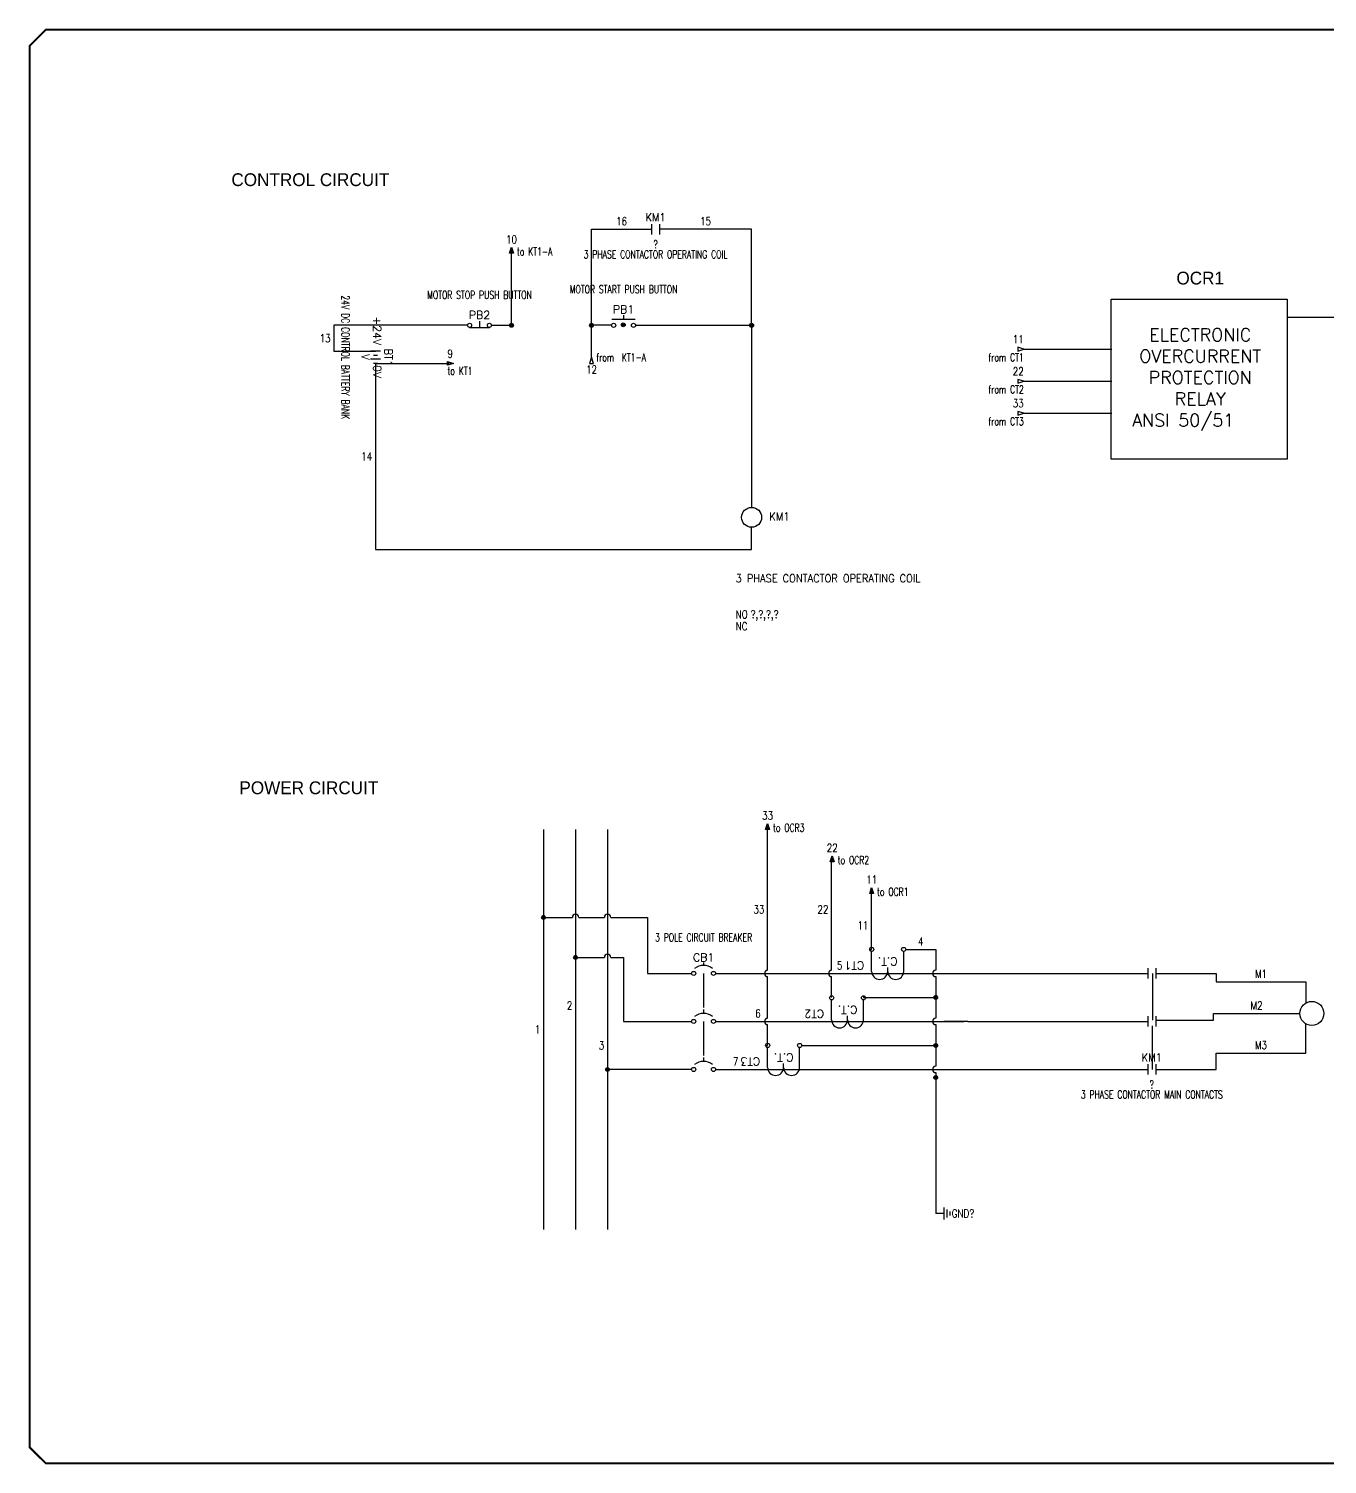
# Model space of a CAD drawing. Extents: x -0.5 to 32.9, y 0.1 to 22.5.
# Drawn here: x -0.54 to 19.74, y 0.08 to 22.51 of the extents above; entities that cross this region are included whole.
import ezdxf
from ezdxf.enums import TextEntityAlignment as Align

# ---------------------------------------------------------------- set-up
doc = ezdxf.new("R2010")
doc.units = 0
doc.header["$MEASUREMENT"] = 0
doc.linetypes.add('HIDDEN2', pattern=[0.1875, 0.125, -0.0625])
for name, color, linetype in [('DESC', 150, 'Continuous'), ('DESCCHILD', 20, 'Continuous'), ('LAYER_1', 160, 'Continuous'), ('LINK', 9, 'Continuous'), ('MISC', 7, 'Continuous'), ('SYMS', 7, 'Continuous'), ('TAGS', 150, 'Continuous'), ('TERMS', 123, 'Continuous'), ('TITLE', 7, 'Continuous'), ('WIREFIXED', 7, 'Continuous'), ('WIRENO', 72, 'Continuous'), ('WIREREF', 52, 'Continuous'), ('WIREREF_DEST', 52, 'Continuous'), ('WIRES', 7, 'Continuous'), ('XREF', 7, 'Continuous'), ('XREFCHILD', 134, 'Continuous')]:
    doc.layers.add(name, color=color, linetype=linetype)
doc.styles.add('ITALIC', font='ITALIC')
doc.styles.add('SIMPLEX', font='SIMPLEX')
doc.styles.add('WD', font='romans.shx')

# ---------------------------------------------------------------- blocks, each defined once
blk = doc.blocks.new('NO_NUM_acade_title')
at = {"layer": 'TITLE', "const_width": 0.0312}
blk.add_lwpolyline([(30.594, 0.281), (30.594, 22.177), (30.344, 22.427), (0.281, 22.427), (0.031, 22.177), (0.031, 0.281), (0.281, 0.031), (30.344, 0.031)], close=True, dxfattribs=at)
at = {"layer": 'TITLE', "color": 1, "style": 'ITALIC'}
for tag, height, p in [('TITLE#1', 0.125, (32.156, 3.406)), ('TITLE#2', 0.125, (32.156, 3.204)), ('TITLE#3', 0.125, (32.156, 3.001)), ('TITLE#4', 0.125, (32.156, 2.799)), ('DWG#', 0.2, (32.156, 0.826))]:
    blk.add_attdef(tag, text='', height=height, dxfattribs=at).set_placement(p, align=Align.CENTER)
at = {"layer": 'TITLE', "color": 1, "style": 'SIMPLEX'}
blk.add_attdef('CAD#', (30.826, 1.958), '', height=0.0938, rotation=90, dxfattribs=at)
at = {"layer": 'TITLE', "color": 1}
for tag, p, height, style in [('ENGINEER', (31.237, 1.958), 0.0938, 'ITALIC'), ('CHKDBY', (32.424, 1.958), 0.0938, 'ITALIC'), ('JOB#', (31.464, 1.644), 0.0938, 'SIMPLEX'), ('DRAWNBY', (32.494, 1.644), 0.0938, 'ITALIC'), ('SCALE', (31.353, 1.344), 0.0938, 'SIMPLEX'), ('DATE', (32.408, 1.344), 0.0938, 'SIMPLEX'), ('SHTS', (32.532, 0.25), 0.2, 'ITALIC')]:
    blk.add_attdef(tag, p, '', height=height, dxfattribs=dict(at, style=style))
at = {"layer": 'TITLE', "color": 1, "style": 'ITALIC'}
blk.add_attdef('SH#', text='', height=0.2, dxfattribs=at).set_placement((31.881, 0.25), align=Align.RIGHT)
at = {"layer": 'TITLE', "color": 7, "flags": 9}
blk.add_attdef('WD_TB', (31.219, 0.031), '', height=0.125, dxfattribs=at)
blk = doc.blocks.new('HMS21')
at = {"linetype": 'Continuous'}
for p, q in [((-0.062, 0.08), (-0.062, -0.08)), ((0.062, 0.08), (0.062, -0.08))]:
    blk.add_line(p, q, dxfattribs=at)
at = {"style": 'WD'}
for tag, width, p in [('INST', 0.7, (0, 0.451)), ('TAG2', 0.9, (0, 0.125)), ('LOC', 0.7, (0, 0.281)), ('XREF', 0.7, (0, -0.297)), ('DESC1', 0.7, (0, -0.454)), ('DESC2', 0.7, (0, -0.61)), ('DESC3', 0.7, (0, -0.766))]:
    blk.add_attdef(tag, text='', height=0.125, dxfattribs=dict(at, width=width)).set_placement(p, align=Align.CENTER)
for tag, p, height, flags in [('X4TERM01', (-0.062, 0), 0.0125, 1), ('X1TERM02', (0.062, 0), 0.0125, 1), ('FAMILY', (0.097, 0.053), 0.01, 9), ('CONTACT', (0.097, 0.036), 0.01, 1)]:
    blk.add_attdef(tag, p, '', height=height, dxfattribs=dict(at, flags=flags))
for tag, p in [('X2LINK', (0, 0.125)), ('X8LINK', (0, -0.125))]:
    blk.add_attdef(tag, p, '', height=0.01, dxfattribs=at)
at = {"linetype": 'Continuous', "style": 'WD', "flags": 8}
blk.add_attdef('TERM01', text='', height=0.125, dxfattribs=at).set_placement((-0.125, -0.031), align=Align.TOP_RIGHT)
blk.add_attdef('TERM02', text='', height=0.125, dxfattribs=at).set_placement((0.125, -0.031), align=Align.TOP_LEFT)
blk = doc.blocks.new('HCB1')
blk.add_line((0, 0.173), (0, 0.126))
for centre in [(-0.155, 0), (0.155, 0)]:
    blk.add_circle(centre, 0.0322)
blk.add_arc((0, -0.109), 0.234, 53.1301, 126.8699)
at = {"style": 'WD', "width": 0.7}
for tag, p in [('INST', (0, 0.826)), ('LOC', (0, 0.656)), ('DESC1', (0, 0.5)), ('DESC2', (0, 0.344)), ('RATING1', (0, -0.188)), ('XREF', (0, -0.344))]:
    blk.add_attdef(tag, text='', height=0.125, dxfattribs=at).set_placement(p, align=Align.CENTER)
at = {"style": 'WD'}
blk.add_attdef('TAG1', text='', height=0.125, dxfattribs=at).set_placement((0, 0.188), align=Align.CENTER)
for tag, p in [('X2LINK', (0, 0.219)), ('X8LINK', (0, 0))]:
    blk.add_attdef(tag, p, '', height=0.01, dxfattribs=at)
for tag, p, height, flags in [('X4TERM01', (-0.188, 0), 0.0125, 1), ('X1TERM02', (0.188, 0), 0.0125, 1), ('FAMILY', (0.205, 0.152), 0.01, 9), ('CONTACT', (0.205, 0.133), 0.01, 9)]:
    blk.add_attdef(tag, p, '', height=height, dxfattribs=dict(at, flags=flags))
at = {"linetype": 'Continuous', "style": 'WD', "flags": 9}
for tag, p in [('ASSYCODE', (0.219, 0.062)), ('MFG', (0.228, 0.089)), ('CAT', (0.23, 0.108))]:
    blk.add_attdef(tag, text='', height=0.01, dxfattribs=at).set_placement(p, align=Align.CENTER)
at = {"linetype": 'Continuous', "style": 'WD', "flags": 8}
blk.add_attdef('TERM01', text='', height=0.125, dxfattribs=at).set_placement((-0.25, -0.031), align=Align.TOP_RIGHT)
blk.add_attdef('TERM02', text='', height=0.125, dxfattribs=at).set_placement((0.25, -0.031), align=Align.TOP_LEFT)
blk = doc.blocks.new('HCB2')
at = {"linetype": 'HIDDEN2'}
blk.add_line((0, 0.187), (0, 0.141), dxfattribs=at)
for centre in [(-0.155, 0), (0.155, 0)]:
    blk.add_circle(centre, 0.0322)
blk.add_arc((0, -0.109), 0.234, 53.1301, 126.8699)
at = {"style": 'WD', "width": 0.7}
for tag, p in [('INST', (0, 0.863)), ('LOC', (0, 0.693)), ('DESC1', (0, 0.537)), ('DESC2', (0, 0.38)), ('RATING1', (0, -0.188)), ('XREF', (0, -0.344))]:
    blk.add_attdef(tag, text='', height=0.125, dxfattribs=at).set_placement(p, align=Align.CENTER)
at = {"style": 'WD'}
blk.add_attdef('TAG2', text='', height=0.125, dxfattribs=at).set_placement((0, 0.224), align=Align.CENTER)
for tag, p in [('X2LINK', (0, 0.219)), ('X8LINK', (0, 0))]:
    blk.add_attdef(tag, p, '', height=0.01, dxfattribs=at)
for tag, p, height, flags in [('X4TERM01', (-0.188, 0), 0.0125, 1), ('FAMILY', (0.054, 0.183), 0.01, 9), ('CONTACT', (0.054, 0.159), 0.01, 9), ('X1TERM02', (0.188, 0), 0.0125, 1)]:
    blk.add_attdef(tag, p, '', height=height, dxfattribs=dict(at, flags=flags))
at = {"linetype": 'Continuous', "style": 'WD', "flags": 8}
blk.add_attdef('TERM01', text='', height=0.125, dxfattribs=at).set_placement((-0.25, -0.031), align=Align.TOP_RIGHT)
blk.add_attdef('TERM02', text='', height=0.125, dxfattribs=at).set_placement((0.25, -0.031), align=Align.TOP_LEFT)
blk = doc.blocks.new('WDDOT')
for radius in [0.03, 0.0187, 0.00929]:
    blk.add_circle((0, 0), radius)
blk = doc.blocks.new('HMO13')
blk.add_circle((0, 0), 0.188)
at = {"style": 'WD'}
for tag, p, width in [('INST', (0.381, 0.403), 0.7), ('LOC', (0.381, 0.234), 0.7), ('TAG1', (0.375, 0.077), 0.9), ('DESC1', (0.376, -0.079), 0.9), ('DESC2', (0.376, -0.235), 0.9), ('RATING3', (0.375, -0.548), 0.8), ('DESC3', (0.376, -0.391), 0.9), ('RATING4', (0.375, -0.704), 0.8), ('WDTAGALT', (0.375, -0.875), 0.7)]:
    blk.add_attdef(tag, p, '', height=0.125, dxfattribs=dict(at, width=width))
at = {"style": 'WD', "width": 0.8}
blk.add_attdef('RATING1', text='', height=0.1, dxfattribs=at).set_placement((0, 0), align=Align.CENTER)
at = {"style": 'WD', "flags": 1}
for tag, p in [('X4TERM02', (-0.188, 0)), ('X0TERM01', (-0.094, 0.162)), ('X0TERM03', (-0.094, -0.162)), ('X0TERM04', (0.133, -0.133))]:
    blk.add_attdef(tag, p, '', height=0.0125, dxfattribs=at)
at = {"linetype": 'Continuous', "style": 'WD', "flags": 9}
blk.add_attdef('ASSYCODE', text='', height=0.01, dxfattribs=at).set_placement((0, 0.125), align=Align.CENTER)
at = {"style": 'WD', "flags": 9}
blk.add_attdef('FAMILY', text='', height=0.01, dxfattribs=at).set_placement((-0.005, 0.17), align=Align.CENTER)
at = {"linetype": 'Continuous', "style": 'WD', "flags": 1}
for tag, p in [('MFG', (0, 0.14)), ('CAT', (0, 0.159))]:
    blk.add_attdef(tag, text='', height=0.01, dxfattribs=at).set_placement(p, align=Align.MIDDLE)
at = {"style": 'WD', "width": 0.8}
blk.add_attdef('RATING2', text='', height=0.1, dxfattribs=at).set_placement((0, -0.031), align=Align.TOP_CENTER)
blk = doc.blocks.new('HPB11')
for p, q in [((-0.185, 0.094), (0.18, 0.094)), ((0, 0.156), (0, 0.094))]:
    blk.add_line(p, q)
for centre in [(-0.155, 0), (0.155, 0)]:
    blk.add_circle(centre, 0.0322)
at = {"style": 'WD', "width": 0.7}
for tag, p in [('INST', (0, 0.826)), ('LOC', (0, 0.656)), ('DESC1', (0, 0.5)), ('DESC2', (0, 0.344)), ('XREF', (0, -0.219))]:
    blk.add_attdef(tag, text='', height=0.125, dxfattribs=at).set_placement(p, align=Align.CENTER)
at = {"style": 'WD'}
blk.add_attdef('TAG1', text='', height=0.125, dxfattribs=at).set_placement((0, 0.188), align=Align.CENTER)
for tag, p in [('X2LINK', (0, 0.219)), ('X8LINK', (0, 0))]:
    blk.add_attdef(tag, p, '', height=0.01, dxfattribs=at)
for tag, p, height, flags in [('X4TERM01', (-0.188, 0), 0.0125, 1), ('X1TERM02', (0.188, 0), 0.0125, 1), ('FAMILY', (0.205, 0.152), 0.01, 9), ('CONTACT', (0.205, 0.136), 0.01, 1)]:
    blk.add_attdef(tag, p, '', height=height, dxfattribs=dict(at, flags=flags))
at = {"linetype": 'Continuous', "style": 'WD', "flags": 9}
for tag, p in [('ASSYCODE', (0.23, 0.071)), ('MFG', (0.228, 0.089)), ('CAT', (0.23, 0.108))]:
    blk.add_attdef(tag, text='', height=0.01, dxfattribs=at).set_placement(p, align=Align.CENTER)
at = {"linetype": 'Continuous', "style": 'WD', "flags": 8}
blk.add_attdef('TERM01', text='', height=0.125, dxfattribs=at).set_placement((-0.25, -0.031), align=Align.TOP_RIGHT)
blk.add_attdef('TERM02', text='', height=0.125, dxfattribs=at).set_placement((0.25, -0.031), align=Align.TOP_LEFT)
blk = doc.blocks.new('HPB12')
for p, q in [((0, 0.065), (0, -0.033)), ((-0.156, -0.033), (0.156, -0.033))]:
    blk.add_line(p, q)
for centre in [(-0.155, 0), (0.155, 0)]:
    blk.add_circle(centre, 0.0322)
at = {"style": 'WD', "width": 0.7}
for tag, p in [('INST', (0, 0.738)), ('LOC', (0, 0.568)), ('DESC1', (0, 0.412)), ('DESC2', (0, 0.255)), ('XREF', (0, -0.232))]:
    blk.add_attdef(tag, text='', height=0.125, dxfattribs=at).set_placement(p, align=Align.CENTER)
at = {"style": 'WD'}
blk.add_attdef('TAG1', text='', height=0.125, dxfattribs=at).set_placement((0, 0.099), align=Align.CENTER)
for tag, p, height, flags in [('X4TERM01', (-0.188, 0), 0.0125, 1), ('FAMILY', (0.054, 0.058), 0.01, 9), ('CONTACT', (0.054, 0.042), 0.01, 9), ('X1TERM02', (0.188, 0), 0.0125, 1)]:
    blk.add_attdef(tag, p, '', height=height, dxfattribs=dict(at, flags=flags))
for tag, p in [('X2LINK', (0, 0.125)), ('X8LINK', (0, -0.094))]:
    blk.add_attdef(tag, p, '', height=0.01, dxfattribs=at)
at = {"linetype": 'Continuous', "style": 'WD', "flags": 9}
for tag, p in [('MFG', (0.076, -0.006)), ('CAT', (0.076, 0.017)), ('ASSYCODE', (0.076, -0.022))]:
    blk.add_attdef(tag, text='', height=0.01, dxfattribs=at).set_placement(p, align=Align.CENTER)
at = {"linetype": 'Continuous', "style": 'WD', "flags": 8}
blk.add_attdef('TERM01', text='', height=0.125, dxfattribs=at).set_placement((-0.25, -0.031), align=Align.TOP_RIGHT)
blk.add_attdef('TERM02', text='', height=0.125, dxfattribs=at).set_placement((0.25, -0.031), align=Align.TOP_LEFT)
blk = doc.blocks.new('HBA1')
for p, q in [((-0.094, 0.031), (-0.094, -0.031)), ((-0.031, 0.078), (-0.031, -0.078)), ((0.031, 0.031), (0.031, -0.031)), ((0.094, 0.078), (0.094, -0.078))]:
    blk.add_line(p, q)
at = {"style": 'WD'}
for tag, width, p in [('INST', 0.7, (0.006, 0.466)), ('TAG1', 0.9, (0, 0.14)), ('LOC', 0.7, (0.006, 0.296)), ('RATING1', 0.9, (0.006, -0.219)), ('DESC1', 0.7, (0, -0.375)), ('DESC2', 0.7, (0, -0.531))]:
    blk.add_attdef(tag, text='', height=0.125, dxfattribs=dict(at, width=width)).set_placement(p, align=Align.CENTER)
at = {"linetype": 'Continuous', "style": 'WD'}
blk.add_attdef('TERM01', text='', height=0.125, dxfattribs=at).set_placement((-0.122, 0.09), align=Align.TOP_RIGHT)
at = {"style": 'WD', "flags": 1}
for tag, p in [('X4TERM01', (-0.094, 0)), ('X1TERM02', (0.094, 0))]:
    blk.add_attdef(tag, p, '', height=0.0125, dxfattribs=at)
at = {"linetype": 'Continuous', "style": 'WD', "flags": 9}
blk.add_attdef('ASSYCODE', text='', height=0.01, dxfattribs=at).set_placement((0.001, 0.059), align=Align.CENTER)
at = {"style": 'WD', "flags": 9}
blk.add_attdef('FAMILY', text='', height=0.01, dxfattribs=at).set_placement((-0.005, 0.107), align=Align.CENTER)
at = {"linetype": 'Continuous', "style": 'WD', "flags": 1}
for tag, p in [('MFG', (0, 0.078)), ('CAT', (0, 0.097))]:
    blk.add_attdef(tag, text='', height=0.01, dxfattribs=at).set_placement(p, align=Align.MIDDLE)
at = {"linetype": 'Continuous', "style": 'WD'}
blk.add_attdef('TERM02', text='', height=0.125, dxfattribs=at).set_placement((0.122, 0.09), align=Align.TOP_LEFT)
blk = doc.blocks.new('VMS1')
blk.add_circle((0, 0), 0.156)
at = {"style": 'WD'}
for tag, p, width in [('INST', (0.281, 0.328), 0.7), ('LOC', (0.281, 0.141), 0.7), ('TAG1', (0.278, -0.047), 0.9), ('DESC1', (-0.249, -1.015), 0.9), ('DESC2', (-0.249, -1.203), 0.9), ('DESC3', (-0.249, -1.39), 0.9)]:
    blk.add_attdef(tag, p, '', height=0.125, dxfattribs=dict(at, width=width))
at = {"style": 'WD', "flags": 8}
blk.add_attdef('TERM01', text='', height=0.125, dxfattribs=at).set_placement((-0.031, 0.181), align=Align.RIGHT)
at = {"style": 'WD', "flags": 1}
for tag, p in [('X2TERM01', (0, 0.156)), ('X8TERM02', (0, -0.156))]:
    blk.add_attdef(tag, p, '', height=0.0125, dxfattribs=at)
at = {"style": 'WD', "flags": 8}
blk.add_attdef('TERM02', text='', height=0.125, dxfattribs=at).set_placement((-0.031, -0.178), align=Align.TOP_RIGHT)
at = {"style": 'WD', "flags": 9}
for tag, p in [('ASSYCODE', (-0.224, -0.12)), ('FAMILY', (-0.219, -0.066))]:
    blk.add_attdef(tag, text='', height=0.01, dxfattribs=at).set_placement(p, align=Align.CENTER)
for tag, p in [('MFG', (-0.221, -0.099)), ('CAT', (-0.221, -0.084))]:
    blk.add_attdef(tag, text='', height=0.01, dxfattribs=at).set_placement(p, align=Align.MIDDLE)
at = {"style": 'WD', "width": 0.8, "flags": 8}
for tag, p in [('NO', (-0.249, -1.578)), ('XREFNO', (-0.016, -1.578)), ('NC', (-0.249, -1.765)), ('XREFNC', (-0.016, -1.765))]:
    blk.add_attdef(tag, p, '', height=0.125, dxfattribs=at)
blk = doc.blocks.new('HXF1CT')
for p, q in [((-0.25, 0.344), (-0.25, 0.032)), ((0, 0.344), (0, 0.281)), ((0.25, 0.344), (0.25, 0.032))]:
    blk.add_line(p, q)
for centre in [(-0.249, 0), (0.249, 0)]:
    blk.add_circle(centre, 0.0322)
for centre in [(-0.125, 0.344), (0.125, 0.344)]:
    blk.add_arc(centre, 0.125, 0, 180)
at = {"style": 'WD', "width": 0.7}
for tag, p in [('INST', (-0.388, 0.577)), ('LOC', (-0.388, 0.408)), ('DESC1', (-0.388, 0.252)), ('DESC2', (-0.388, 0.095))]:
    blk.add_attdef(tag, text='', height=0.125, dxfattribs=at).set_placement(p, align=Align.RIGHT)
at = {"style": 'WD'}
blk.add_attdef('TYPE', text='', height=0.125, dxfattribs=at).set_placement((0, 0.125), align=Align.CENTER)
blk.add_attdef('TAG1', (0.368, 0.188), '', height=0.125, dxfattribs=at)
for tag, p, height, flags in [('X4TERM01', (-0.281, 0), 0.0125, 1), ('X1TERM02', (0.281, 0), 0.0125, 1), ('FAMILY', (0.304, 0.191), 0.01, 9), ('X8TERM01', (-0.249, -0.032), 0.0125, 1), ('X8TERM02', (0.249, -0.032), 0.0125, 1)]:
    blk.add_attdef(tag, p, '', height=height, dxfattribs=dict(at, flags=flags))
at = {"linetype": 'Continuous', "style": 'WD', "flags": 9}
for tag, p in [('ASSYCODE', (0.328, 0.125)), ('MFG', (0.327, 0.143)), ('CAT', (0.329, 0.162))]:
    blk.add_attdef(tag, text='', height=0.01, dxfattribs=at).set_placement(p, align=Align.CENTER)
at = {"style": 'WD', "width": 0.7}
blk.add_attdef('RATING1', (0.368, 0.031), '', height=0.125, dxfattribs=at)
at = {"linetype": 'Continuous', "style": 'WD', "flags": 8}
for tag, p in [('TERM01', (-0.188, -0.031)), ('TERM02', (0.328, -0.031))]:
    blk.add_attdef(tag, text='', height=0.125, dxfattribs=at).set_placement(p, align=Align.TOP_LEFT)
blk = doc.blocks.new('HGND2')
for p, q in [((0.125, 0), (0, 0)), ((0.125, 0.09375), (0.125, -0.09375)), ((0.171875, 0.0625), (0.171875, -0.0625)), ((0.21875, 0.03125), (0.21875, -0.03125))]:
    blk.add_line(p, q)
at = {"style": 'WD', "width": 0.8}
for tag, p in [('INST', (0.25, 0.3125)), ('TAG1', (0.25, 0)), ('LOC', (0.25, 0.15625)), ('DESC1', (0.25, -0.15625)), ('DESC2', (0.25, -0.3125))]:
    blk.add_attdef(tag, text='', height=0.125, dxfattribs=at).set_placement(p, align=Align.MIDDLE_LEFT)
at = {"style": 'WD', "flags": 1}
for tag in ['ASSYCODE', 'CAT', 'X4TERM01', 'MFG', 'FAMILY']:
    blk.add_attdef(tag, (0, 0), '', height=0.01, dxfattribs=at)
blk = doc.blocks.new('HA1S2')
for points in [[(0, 0), (-0.031, 0), (0, 0.094), (0.031, 0), (0, 0)], [(-0.016, 0.011), (0.016, 0.011), (0, 0.058), (-0.016, 0.011)]]:
    blk.add_lwpolyline(points)
at = {"style": 'WD', "width": 0.8, "flags": 8}
blk.add_attdef('WIRENO', text='', height=0.125, dxfattribs=at).set_placement((0, 0.153), align=Align.CENTER)
at = {"style": 'WD', "flags": 1}
for tag, p in [('X8TERM01', (0, 0)), ('SIGCODE', (0.026, 0.066))]:
    blk.add_attdef(tag, p, '', height=0.01, dxfattribs=at)
at = {"style": 'WD', "width": 0.7}
for tag, p in [('XREF', (0.084, -0.036)), ('DESC1', (0.084, -0.211))]:
    blk.add_attdef(tag, p, '', height=0.125, dxfattribs=at)
blk = doc.blocks.new('HA1D3')
blk.add_lwpolyline([(-0.094, 0), (-0.094, -0.031), (0, 0), (-0.094, 0.031), (-0.094, 0)])
at = {"style": 'WD', "width": 0.8, "flags": 8}
blk.add_attdef('WIRENO', text='', height=0.125, dxfattribs=at).set_placement((0, 0.094), align=Align.RIGHT)
at = {"style": 'WD', "flags": 1}
blk.add_attdef('SIGCODE', text='', height=0.01, dxfattribs=at).set_placement((-0.02, 0.047), align=Align.RIGHT)
blk.add_attdef('X1TERM01', (0, 0), '', height=0.01, dxfattribs=at)
at = {"style": 'WD', "width": 0.7}
for tag, p in [('XREF', (0, -0.188)), ('DESC1', (0, -0.375))]:
    blk.add_attdef(tag, text='', height=0.125, dxfattribs=at).set_placement(p, align=Align.RIGHT)
blk = doc.blocks.new('HA1S1')
for points in [[(0, 0), (0, 0.031), (0.094, 0), (0, -0.031), (0, 0)], [(0.011, 0.016), (0.011, -0.016), (0.058, 0), (0.011, 0.016)]]:
    blk.add_lwpolyline(points)
at = {"style": 'WD', "flags": 1}
for tag, p in [('SIGCODE', (-0.02, 0.047)), ('X4TERM01', (0, 0))]:
    blk.add_attdef(tag, p, '', height=0.01, dxfattribs=at)
at = {"style": 'WD', "width": 0.8, "flags": 8}
blk.add_attdef('WIRENO', (0, 0.087), '', height=0.125, dxfattribs=at)
at = {"style": 'WD', "width": 0.7}
for tag, p in [('XREF', (0, -0.181)), ('DESC1', (0, -0.356))]:
    blk.add_attdef(tag, p, '', height=0.125, dxfattribs=at)
blk = doc.blocks.new('WD_WNV')
at = {"linetype": 'Continuous', "style": 'WD', "width": 0.8}
blk.add_attdef('WIRENO', text='', height=0.125, dxfattribs=at).set_placement((-0.05, 0), align=Align.MIDDLE_RIGHT)
at = {"style": 'WD', "flags": 1}
for tag, p in [('W01USER', (-0.062, 0.094)), ('W02USER', (-0.062, 0.086)), ('W03USER', (-0.062, 0.078)), ('W04USER', (-0.062, 0.07)), ('W05USER', (-0.062, 0.062)), ('W06USER', (-0.062, 0.055)), ('W07USER', (-0.062, 0.047)), ('W08USER', (-0.062, 0.039)), ('W09USER', (-0.062, 0.031)), ('W10USER', (-0.062, 0.023))]:
    blk.add_attdef(tag, text='', height=0.005, dxfattribs=at).set_placement(p, align=Align.CENTER)
blk = doc.blocks.new('HA1D4')
blk.add_lwpolyline([(0, -0.094), (0.031, -0.094), (0, 0), (-0.031, -0.094), (0, -0.094)])
at = {"style": 'WD', "width": 0.7}
for tag, p in [('DESC1', (0.074, 0.125)), ('XREF', (0.074, -0.062))]:
    blk.add_attdef(tag, p, '', height=0.125, dxfattribs=at)
at = {"style": 'WD', "flags": 1}
for tag, p in [('X2TERM01', (0, 0)), ('SIGCODE', (0.035, -0.083))]:
    blk.add_attdef(tag, p, '', height=0.01, dxfattribs=at)
at = {"style": 'WD', "width": 0.8, "flags": 8}
blk.add_attdef('WIRENO', text='', height=0.125, dxfattribs=at).set_placement((0, -0.254), align=Align.CENTER)
blk = doc.blocks.new('WD_WNH')
at = {"linetype": 'Continuous', "style": 'WD', "width": 0.8}
blk.add_attdef('WIRENO', text='', height=0.125, dxfattribs=at).set_placement((0, 0.062), align=Align.CENTER)
at = {"style": 'WD', "flags": 1}
for tag, p in [('W01USER', (0, 0.078)), ('W02USER', (0, 0.07)), ('W03USER', (0, 0.062)), ('W04USER', (0, 0.055)), ('W05USER', (0, 0.047)), ('W06USER', (0, 0.039)), ('W07USER', (0, 0.031)), ('W08USER', (0, 0.023)), ('W09USER', (0, 0.016)), ('W10USER', (0, 0.008))]:
    blk.add_attdef(tag, text='', height=0.005, dxfattribs=at).set_placement(p, align=Align.CENTER)

msp = doc.modelspace()

# ---------------------------------------------------------------- linework, layer by layer
msp.add_lwpolyline([(16.363, 18.284), (19.113, 18.284), (19.113, 15.784), (16.363, 15.784)], close=True)
at = {"layer": 'LINK'}
for points in [[(10, 7.75), (10, 7.219)], [(17.011, 7.75), (17.011, 7.019)], [(10, 7), (10, 6.469)], [(17.004, 6.93), (17.004, 6.25)]]:
    msp.add_lwpolyline(points, dxfattribs=at)
at = {"layer": 'WIRES'}
for p, q in [((8.25, 17.875), (8.25, 19.375)), ((8.25, 19.375), (9.188, 19.375)), ((10.75, 19.375), (9.312, 19.375)), ((10.75, 17.875), (10.75, 19.375)), ((7, 17.875), (7, 19)), ((19.113, 18), (22.594, 18)), ((6.312, 17.875), (4.225, 17.875)), ((4.225, 17.875), (4.225, 17.469)), ((6.688, 17.875), (7, 17.875)), ((8.25, 17.375), (8.25, 17.875)), ((8.562, 17.875), (8.25, 17.875)), ((8.938, 17.875), (9.75, 17.875)), ((9.75, 17.875), (10.75, 17.875)), ((10.75, 17.875), (10.75, 16.453)), ((15, 17.5), (16.375, 17.5)), ((4.225, 17.469), (4.875, 17.469)), ((4.875, 17.281), (4.875, 14.375)), ((4.875, 17.281), (6, 17.281)), ((15, 17), (16.375, 17)), ((10.75, 16.453), (10.75, 15.031)), ((15, 16.5), (16.375, 16.5)), ((10.75, 14.547), (10.75, 14.719)), ((4.875, 14.375), (10.75, 14.375)), ((10.75, 14.375), (10.75, 14.547)), ((7.5, 10), (7.5, 3.75)), ((8, 10), (8, 3.75)), ((8.5, 10), (8.5, 3.75)), ((11, 7.8), (11, 10)), ((12, 7.8), (12, 9.5)), ((12.625, 8.125), (12.625, 9)), ((7.5, 8.625), (7.95, 8.625)), ((8.05, 8.625), (8.45, 8.625)), ((8.55, 8.625), (9.125, 8.625)), ((9.125, 8.625), (9.125, 7.75)), ((12.594, 8.125), (12.625, 8.125)), ((13.156, 8.125), (13.625, 8.125)), ((13.625, 8.125), (13.625, 7.8)), ((8, 8), (8.45, 8)), ((8.55, 8), (8.75, 8)), ((8.75, 8), (8.75, 7)), ((9.125, 7.75), (9.812, 7.75)), ((10.188, 7.75), (14.062, 7.75)), ((11, 7.05), (11, 7.7)), ((12, 7.375), (12, 7.7)), ((13.625, 7.7), (13.625, 7.05)), ((14, 7.75), (15.469, 7.75)), ((15.469, 7.75), (16.938, 7.75)), ((17.062, 7.75), (18.008, 7.75)), ((18.008, 7.75), (18.008, 7.619)), ((12.498, 7.401), (12.498, 7.375)), ((18.008, 7.619), (19.406, 7.619)), ((19.406, 7.619), (19.406, 7.287)), ((12.498, 7.375), (13.625, 7.375)), ((8.75, 7), (9.812, 7)), ((10.188, 7), (11.844, 7)), ((11.75, 7), (12.5, 7)), ((12.406, 7), (14.062, 7)), ((14.125, 7), (13.75, 7)), ((14.125, 7), (16.938, 7)), ((17.062, 7.019), (17.962, 7.019)), ((17.962, 7.019), (17.962, 7.125)), ((17.962, 7.125), (19.312, 7.125)), ((19.406, 6.506), (19.406, 6.963)), ((11, 6.625), (11, 6.95)), ((13.625, 6.95), (13.625, 6.3)), ((10.969, 6.625), (11, 6.625)), ((11.531, 6.625), (13.625, 6.625)), ((18.005, 6.25), (18.005, 6.506)), ((18.005, 6.506), (19.406, 6.506)), ((9.812, 6.25), (8.5, 6.25)), ((10.188, 6.25), (10.969, 6.25)), ((10.875, 6.25), (11.625, 6.25)), ((11.531, 6.25), (14.062, 6.25)), ((13.625, 6.2), (13.625, 6.062)), ((13.625, 6.125), (13.625, 5.062)), ((14, 6.25), (15.469, 6.25)), ((15.469, 6.25), (16.938, 6.25)), ((17.062, 6.25), (18.005, 6.25)), ((13.625, 5.062), (13.625, 4))]:
    msp.add_line(p, q, dxfattribs=at)
for centre, start, end in [((8, 8.625), 0, 180), ((8.5, 8.625), 0, 180), ((8.5, 8), 0, 180), ((11, 7.75), 90, 270), ((12, 7.75), 90, 270), ((13.625, 7.75), 90, 270), ((11, 7), 90, 270), ((13.625, 7), 90, 270), ((13.625, 6.25), 90, 270)]:
    msp.add_arc(centre, 0.05, start, end, dxfattribs=at)

# ---------------------------------------------------------------- block references
msp.add_blockref('NO_NUM_acade_title', (-0.556, 0.066))
at = {"layer": 'SYMS'}
ref = msp.add_blockref('HMS21', (9.25, 19.375), dxfattribs=at)
ref.add_attrib('XREF', '?', dxfattribs={"layer": 'XREFCHILD', "height": 0.125, "style": 'WD', "width": 0.7}).set_placement((9.25, 19.078), align=Align.CENTER)
ref.add_attrib('DESC1', '3 PHASE CONTACTOR OPERATING COIL', dxfattribs={"layer": 'DESCCHILD', "height": 0.125, "style": 'WD', "width": 0.7}).set_placement((9.25, 18.921), align=Align.CENTER)
ref.add_attrib('TAG2', 'KM1', dxfattribs={"layer": 'TAGS', "height": 0.125, "style": 'WD', "width": 0.9}).set_placement((9.25, 19.5), align=Align.CENTER)
ref = msp.add_blockref('HA1S2', (7, 19), dxfattribs=at)
ref.add_attrib('WIRENO', '10', dxfattribs={"layer": 'WIREREF', "height": 0.125, "style": 'WD', "width": 0.8, "flags": 8}).set_placement((7, 19.153), align=Align.CENTER)
ref.add_attrib('XREF', 'to KT1-A', (7.084, 18.964), dxfattribs={"layer": 'XREF', "height": 0.125, "style": 'WD', "width": 0.7})
ref = msp.add_blockref('HPB12', (6.5, 17.875), dxfattribs=at)
ref.add_attrib('DESC1', 'MOTOR STOP PUSH BUTTON', dxfattribs={"layer": 'DESC', "height": 0.125, "style": 'WD', "width": 0.7}).set_placement((6.5, 18.287), align=Align.CENTER)
ref.add_attrib('TAG1', 'PB2', dxfattribs={"layer": 'TAGS', "height": 0.125, "style": 'WD'}).set_placement((6.5, 17.974), align=Align.CENTER)
ref = msp.add_blockref('HPB11', (8.75, 17.875), dxfattribs=at)
ref.add_attrib('DESC1', 'MOTOR START PUSH BUTTON', dxfattribs={"layer": 'DESC', "height": 0.125, "style": 'WD', "width": 0.7}).set_placement((8.75, 18.375), align=Align.CENTER)
ref.add_attrib('TAG1', 'PB1', dxfattribs={"layer": 'TAGS', "height": 0.125, "style": 'WD'}).set_placement((8.75, 18.062), align=Align.CENTER)
ref = msp.add_blockref('HBA1', (4.875, 17.375), dxfattribs=dict(at, xscale=-1, rotation=270))
ref.add_attrib('DESC1', '24V DC CONTROL BATTERY BANK', dxfattribs={"layer": 'DESC', "height": 0.125, "rotation": 270, "style": 'WD', "width": 0.7}).set_placement((4.344, 17.375), align=Align.CENTER)
ref.add_attrib('RATING1', 'V', dxfattribs={"layer": 'MISC', "height": 0.125, "rotation": 270, "style": 'WD', "width": 0.9}).set_placement((4.656, 17.381), align=Align.CENTER)
ref.add_attrib('TERM02', '+24V', dxfattribs={"layer": 'TERMS', "linetype": 'Continuous', "height": 0.125, "rotation": 270, "style": 'WD'}).set_placement((4.965, 18.015), align=Align.TOP_LEFT)
ref.add_attrib('TERM01', '0V', dxfattribs={"layer": 'TERMS', "linetype": 'Continuous', "height": 0.125, "rotation": 270, "style": 'WD'}).set_placement((4.965, 17.051), align=Align.TOP_RIGHT)
ref.add_attrib('TAG1', 'BT1', dxfattribs={"layer": 'TAGS', "height": 0.125, "rotation": 270, "style": 'WD', "width": 0.9}).set_placement((5.015, 17.375), align=Align.CENTER)
for name, p in [('WDDOT', (7, 17.875)), ('WDDOT', (8.25, 17.875)), ('WDDOT', (8.745, 17.882)), ('WDDOT', (10.75, 17.875)), ('WDDOT', (7.5, 8.625)), ('WDDOT', (8, 8)), ('HMS21', (17, 7.75)), ('WDDOT', (13.625, 7.375)), ('HCB2', (10, 7)), ('HMS21', (17, 7)), ('WDDOT', (13.625, 6.625)), ('WDDOT', (8.5, 6.25)), ('HCB2', (10, 6.25)), ('WDDOT', (13.625, 6.125))]:
    msp.add_blockref(name, p, dxfattribs=at)
ref = msp.add_blockref('HA1D3', (15, 17.5), dxfattribs=at)
ref.add_attrib('WIRENO', '11', dxfattribs={"layer": 'WIREREF_DEST', "height": 0.125, "style": 'WD', "width": 0.8, "flags": 8}).set_placement((15, 17.594), align=Align.RIGHT)
ref.add_attrib('XREF', 'from CT1', dxfattribs={"layer": 'XREF', "height": 0.125, "style": 'WD', "width": 0.7}).set_placement((15, 17.312), align=Align.RIGHT)
ref = msp.add_blockref('HA1S1', (6, 17.281), dxfattribs=at)
ref.add_attrib('WIRENO', '9', (6, 17.369), dxfattribs={"layer": 'WIREREF', "height": 0.125, "style": 'WD', "width": 0.8, "flags": 8})
ref.add_attrib('XREF', 'to KT1', (6, 17.1), dxfattribs={"layer": 'XREF', "height": 0.125, "style": 'WD', "width": 0.7})
ref = msp.add_blockref('HA1D4', (8.25, 17.375), dxfattribs=at)
ref.add_attrib('WIRENO', '12', dxfattribs={"layer": 'WIREREF_DEST', "height": 0.125, "style": 'WD', "width": 0.8, "flags": 8}).set_placement((8.25, 17.121), align=Align.CENTER)
ref.add_attrib('XREF', 'from  KT1-A', (8.324, 17.312), dxfattribs={"layer": 'XREF', "height": 0.125, "style": 'WD', "width": 0.7})
ref = msp.add_blockref('HA1D3', (15, 17), dxfattribs=at)
ref.add_attrib('WIRENO', '22', dxfattribs={"layer": 'WIREREF_DEST', "height": 0.125, "style": 'WD', "width": 0.8, "flags": 8}).set_placement((15, 17.094), align=Align.RIGHT)
ref.add_attrib('XREF', 'from CT2', dxfattribs={"layer": 'XREF', "height": 0.125, "style": 'WD', "width": 0.7}).set_placement((15, 16.812), align=Align.RIGHT)
ref = msp.add_blockref('HA1D3', (15, 16.5), dxfattribs=at)
ref.add_attrib('WIRENO', '33', dxfattribs={"layer": 'WIREREF_DEST', "height": 0.125, "style": 'WD', "width": 0.8, "flags": 8}).set_placement((15, 16.594), align=Align.RIGHT)
ref.add_attrib('XREF', 'from CT3', dxfattribs={"layer": 'XREF', "height": 0.125, "style": 'WD', "width": 0.7}).set_placement((15, 16.312), align=Align.RIGHT)
ref = msp.add_blockref('VMS1', (10.75, 14.875), dxfattribs=at)
ref.add_attrib('DESC1', '3 PHASE CONTACTOR OPERATING COIL', (10.501, 13.86), dxfattribs={"layer": 'DESC', "height": 0.125, "style": 'WD', "width": 0.9})
ref.add_attrib('XREFNO', '?,?,?,?', (10.734, 13.297), dxfattribs={"layer": 'XREF', "height": 0.125, "style": 'WD', "width": 0.8, "flags": 8})
ref.add_attrib('NO', 'NO', (10.501, 13.297), dxfattribs={"layer": 'MISC', "height": 0.125, "style": 'WD', "width": 0.8, "flags": 8})
ref.add_attrib('NC', 'NC', (10.501, 13.11), dxfattribs={"layer": 'MISC', "height": 0.125, "style": 'WD', "width": 0.8, "flags": 8})
ref.add_attrib('TAG1', 'KM1', (11.028, 14.828), dxfattribs={"layer": 'TAGS', "height": 0.125, "style": 'WD', "width": 0.9})
ref = msp.add_blockref('HA1S2', (11, 10), dxfattribs=at)
ref.add_attrib('WIRENO', '33', dxfattribs={"layer": 'WIREREF', "height": 0.125, "style": 'WD', "width": 0.8, "flags": 8}).set_placement((11, 10.153), align=Align.CENTER)
ref.add_attrib('XREF', 'to OCR3', (11.084, 9.964), dxfattribs={"layer": 'XREF', "height": 0.125, "style": 'WD', "width": 0.7})
ref = msp.add_blockref('HA1S2', (12.009, 9.495), dxfattribs=at)
ref.add_attrib('WIRENO', '22', dxfattribs={"layer": 'WIREREF', "height": 0.125, "style": 'WD', "width": 0.8, "flags": 8}).set_placement((12.009, 9.649), align=Align.CENTER)
ref.add_attrib('XREF', 'to OCR2', (12.094, 9.459), dxfattribs={"layer": 'XREF', "height": 0.125, "style": 'WD', "width": 0.7})
ref = msp.add_blockref('HA1S2', (12.625, 9), dxfattribs=at)
ref.add_attrib('WIRENO', '11', dxfattribs={"layer": 'WIREREF', "height": 0.125, "style": 'WD', "width": 0.8, "flags": 8}).set_placement((12.625, 9.153), align=Align.CENTER)
ref.add_attrib('XREF', 'to OCR1', (12.709, 8.964), dxfattribs={"layer": 'XREF', "height": 0.125, "style": 'WD', "width": 0.7})
ref = msp.add_blockref('HCB1', (10, 7.75), dxfattribs=at)
ref.add_attrib('DESC1', '3 POLE CIRCUIT BREAKER', dxfattribs={"layer": 'DESC', "height": 0.125, "style": 'WD', "width": 0.7}).set_placement((10, 8.25), align=Align.CENTER)
ref.add_attrib('TAG1', 'CB1', dxfattribs={"layer": 'TAGS', "height": 0.125, "style": 'WD'}).set_placement((10, 7.938), align=Align.CENTER)
ref = msp.add_blockref('HXF1CT', (12.875, 8.125), dxfattribs=dict(at, rotation=180))
ref.add_attrib('TYPE', 'C.T.', dxfattribs={"layer": 'MISC', "height": 0.125, "rotation": 180, "style": 'WD'}).set_placement((12.875, 8), align=Align.CENTER)
ref.add_attrib('TAG1', 'CT1', (12.507, 7.938), dxfattribs={"layer": 'TAGS', "height": 0.125, "rotation": 180, "style": 'WD'})
ref = msp.add_blockref('HXF1CT', (12.249, 7.369), dxfattribs=dict(at, rotation=180))
ref.add_attrib('TYPE', 'C.T.', dxfattribs={"layer": 'MISC', "height": 0.125, "rotation": 180, "style": 'WD'}).set_placement((12.249, 7.244), align=Align.CENTER)
ref.add_attrib('TAG1', 'CT2', (11.881, 7.182), dxfattribs={"layer": 'TAGS', "height": 0.125, "rotation": 180, "style": 'WD'})
ref = msp.add_blockref('HMO13', (19.5, 7.125), dxfattribs=at)
ref.add_attrib('DESC1', '3 PHASE SQUIRREL CAGE INDUTION MOTOR', (19.876, 7.046), dxfattribs={"layer": 'DESC', "height": 0.125, "style": 'WD', "width": 0.9})
ref.add_attrib('TAG1', 'M1', (19.875, 7.202), dxfattribs={"layer": 'TAGS', "height": 0.125, "style": 'WD', "width": 0.9})
ref = msp.add_blockref('HXF1CT', (11.25, 6.625), dxfattribs=dict(at, rotation=180))
ref.add_attrib('TYPE', 'C.T.', dxfattribs={"layer": 'MISC', "height": 0.125, "rotation": 180, "style": 'WD'}).set_placement((11.25, 6.5), align=Align.CENTER)
ref.add_attrib('TAG1', 'CT3', (10.882, 6.437), dxfattribs={"layer": 'TAGS', "height": 0.125, "rotation": 180, "style": 'WD'})
ref = msp.add_blockref('HMS21', (17, 6.25), dxfattribs=at)
ref.add_attrib('XREF', '?', dxfattribs={"layer": 'XREFCHILD', "height": 0.125, "style": 'WD', "width": 0.7}).set_placement((17, 5.953), align=Align.CENTER)
ref.add_attrib('DESC1', '3 PHASE CONTACTOR MAIN CONTACTS', dxfattribs={"layer": 'DESCCHILD', "height": 0.125, "style": 'WD', "width": 0.7}).set_placement((17, 5.796), align=Align.CENTER)
ref.add_attrib('TAG2', 'KM1', dxfattribs={"layer": 'TAGS', "height": 0.125, "style": 'WD', "width": 0.9}).set_placement((17, 6.375), align=Align.CENTER)
ref = msp.add_blockref('HGND2', (13.625, 4), dxfattribs=at)
ref.add_attrib('TAG1', 'GND?', dxfattribs={"layer": 'TAGS', "height": 0.125, "style": 'WD', "width": 0.8}).set_placement((13.875, 4), align=Align.MIDDLE_LEFT)
at = {"layer": 'WIREFIXED'}
ref = msp.add_blockref('WD_WNV', (11, 8.75), dxfattribs=at)
ref.add_attrib('WIRENOF', '33', dxfattribs={"linetype": 'Continuous', "height": 0.125, "style": 'WD', "width": 0.8}).set_placement((10.95, 8.75), align=Align.MIDDLE_RIGHT)
ref = msp.add_blockref('WD_WNV', (12, 8.75), dxfattribs=at)
ref.add_attrib('WIRENOF', '22', dxfattribs={"linetype": 'Continuous', "height": 0.125, "style": 'WD', "width": 0.8}).set_placement((11.95, 8.75), align=Align.MIDDLE_RIGHT)
ref = msp.add_blockref('WD_WNV', (12.625, 8.5), dxfattribs=at)
ref.add_attrib('WIRENOF', '11', dxfattribs={"linetype": 'Continuous', "height": 0.125, "style": 'WD', "width": 0.8}).set_placement((12.575, 8.5), align=Align.MIDDLE_RIGHT)
ref = msp.add_blockref('WD_WNH', (18.707, 7.619), dxfattribs=at)
ref.add_attrib('WIRENOF', 'M1', dxfattribs={"linetype": 'Continuous', "height": 0.125, "style": 'WD', "width": 0.8}).set_placement((18.707, 7.681), align=Align.CENTER)
ref = msp.add_blockref('WD_WNV', (8, 7.25), dxfattribs=at)
ref.add_attrib('WIRENOF', '2', dxfattribs={"linetype": 'Continuous', "height": 0.125, "style": 'WD', "width": 0.8}).set_placement((7.95, 7.25), align=Align.MIDDLE_RIGHT)
ref = msp.add_blockref('WD_WNH', (18.637, 7.125), dxfattribs=at)
ref.add_attrib('WIRENOF', 'M2', dxfattribs={"linetype": 'Continuous', "height": 0.125, "style": 'WD', "width": 0.8}).set_placement((18.637, 7.188), align=Align.CENTER)
ref = msp.add_blockref('WD_WNV', (7.5, 6.875), dxfattribs=at)
ref.add_attrib('WIRENOF', '1', dxfattribs={"linetype": 'Continuous', "height": 0.125, "style": 'WD', "width": 0.8}).set_placement((7.45, 6.875), align=Align.MIDDLE_RIGHT)
ref = msp.add_blockref('WD_WNV', (8.5, 6.625), dxfattribs=at)
ref.add_attrib('WIRENOF', '3', dxfattribs={"linetype": 'Continuous', "height": 0.125, "style": 'WD', "width": 0.8}).set_placement((8.45, 6.625), align=Align.MIDDLE_RIGHT)
ref = msp.add_blockref('WD_WNH', (18.706, 6.506), dxfattribs=at)
ref.add_attrib('WIRENOF', 'M3', dxfattribs={"linetype": 'Continuous', "height": 0.125, "style": 'WD', "width": 0.8}).set_placement((18.706, 6.569), align=Align.CENTER)
at = {"layer": 'WIRENO'}
ref = msp.add_blockref('WD_WNH', (8.719, 19.375), dxfattribs=at)
ref.add_attrib('WIRENO', '16', dxfattribs={"linetype": 'Continuous', "height": 0.125, "style": 'WD', "width": 0.8}).set_placement((8.719, 19.438), align=Align.CENTER)
ref = msp.add_blockref('WD_WNH', (10.031, 19.375), dxfattribs=at)
ref.add_attrib('WIRENO', '15', dxfattribs={"linetype": 'Continuous', "height": 0.125, "style": 'WD', "width": 0.8}).set_placement((10.031, 19.438), align=Align.CENTER)
ref = msp.add_blockref('WD_WNV', (4.225, 17.672), dxfattribs=at)
ref.add_attrib('WIRENO', '13', dxfattribs={"linetype": 'Continuous', "height": 0.125, "style": 'WD', "width": 0.8}).set_placement((4.175, 17.672), align=Align.MIDDLE_RIGHT)
ref = msp.add_blockref('WD_WNV', (4.875, 15.828), dxfattribs=at)
ref.add_attrib('WIRENO', '14', dxfattribs={"linetype": 'Continuous', "height": 0.125, "style": 'WD', "width": 0.8}).set_placement((4.825, 15.828), align=Align.MIDDLE_RIGHT)
ref = msp.add_blockref('WD_WNH', (13.391, 8.125), dxfattribs=at)
ref.add_attrib('WIRENO', '4', dxfattribs={"linetype": 'Continuous', "height": 0.125, "style": 'WD', "width": 0.8}).set_placement((13.391, 8.188), align=Align.CENTER)
ref = msp.add_blockref('WD_WNH', (12.125, 7.75), dxfattribs=at)
ref.add_attrib('WIRENO', '5', dxfattribs={"linetype": 'Continuous', "height": 0.125, "style": 'WD', "width": 0.8}).set_placement((12.125, 7.813), align=Align.CENTER)
ref = msp.add_blockref('WD_WNH', (10.85, 7), dxfattribs=at)
ref.add_attrib('WIRENO', '6', dxfattribs={"linetype": 'Continuous', "height": 0.125, "style": 'WD', "width": 0.8}).set_placement((10.85, 7.063), align=Align.CENTER)
ref = msp.add_blockref('WD_WNH', (10.5, 6.25), dxfattribs=at)
ref.add_attrib('WIRENO', '7', dxfattribs={"linetype": 'Continuous', "height": 0.125, "style": 'WD', "width": 0.8}).set_placement((10.5, 6.312), align=Align.CENTER)

# ---------------------------------------------------------------- texts
at = {"insert": (16.694, 17.827), "char_height": 0.2, "attachment_point": 1, "style": 'SIMPLEX'}
msp.add_mtext_dynamic_manual_height_columns('\\pxqc;ELECTRONIC OVERCURRENT PROTECTION RELAY\\P\\pq*;ANSI 50/51', width=2.125, gutter_width=1, heights=[0], dxfattribs=at)
at = {"layer": 'LAYER_1', "insert": (17.385, 18.713), "char_height": 0.2, "attachment_point": 1}
msp.add_mtext('OCR1', dxfattribs=at)
at = {"layer": 'SYMS', "char_height": 0.2, "attachment_point": 1}
for s, width, insert in [('CONTROL CIRCUIT', 3.125, (2.625, 20.25)), ('POWER CIRCUIT', 3.75, (2.75, 10.75))]:
    msp.add_mtext_dynamic_manual_height_columns(s, width=width, gutter_width=1, heights=[0], dxfattribs=dict(at, insert=insert))

doc.saveas('drawing.dxf')
